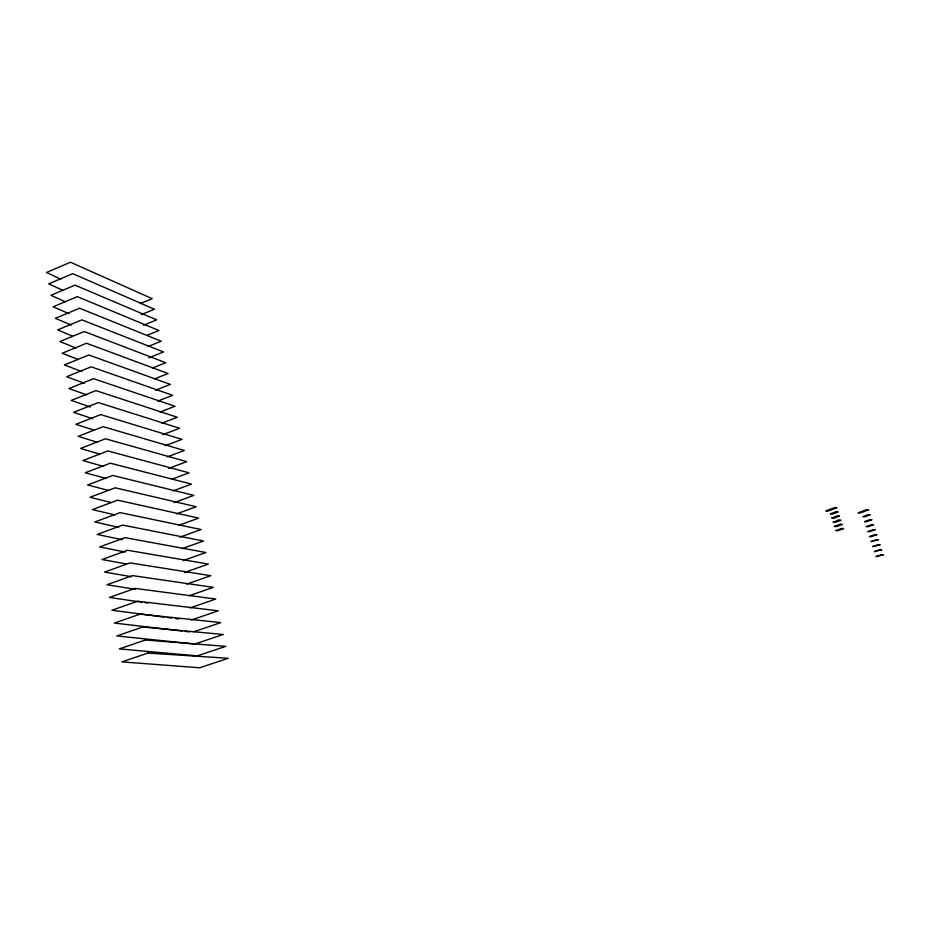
<?xml version="1.0" encoding="UTF-8"?>
<svg xmlns="http://www.w3.org/2000/svg" width="930" height="930" viewBox="0 0 930 930"><rect width="100%" height="100%" fill="white"/><g stroke="black" fill="none" stroke-linecap="round" stroke-linejoin="round"><path stroke-width="1.4" d="M140.302 303.575L152.206 298.67L70.471 262.225L46.5 272.49L60.799 279.174M141.186 314.677L154.438 309.237L72.738 273.653L48.709 283.871L63.228 290.52M143.406 325.279L156.682 319.85L75.016 285.138L50.918 295.31L65.437 301.797M146.963 335.37L158.937 330.51L77.295 296.658L53.138 306.795L68.971 313.701M147.858 346.588L161.204 341.205L79.596 308.225L55.37 318.327L71.203 325.058M148.765 357.841L163.482 351.947L81.898 319.85L57.614 329.918L72.366 336.021M152.346 368.059L165.761 362.723L84.212 331.522L59.857 341.543L75.946 348.018M154.613 378.859L168.051 373.546L86.525 343.24L62.124 353.226L78.201 359.515M155.531 390.24L170.341 384.404L88.862 355.004L64.391 364.944L81.805 371.57M157.798 401.121L172.655 395.308L91.21 366.827L66.669 376.72L84.374 383.253M160.076 412.037L174.968 406.259L93.558 378.684L68.96 388.554L86.653 394.878M161.785 423.231L177.293 417.245L95.918 390.612L71.261 400.423L90.303 407.015M162.785 434.728L179.63 428.277L98.289 402.574L73.563 412.35L92.605 418.709M165.087 445.784L181.978 439.355L100.672 414.594L75.876 424.324L93.86 430.125M167.4 456.874L184.326 450.469L103.067 426.661L78.213 436.356L97.557 442.366M168.423 468.499L186.686 461.629L105.462 438.786L80.55 448.434L99.882 454.2M172.05 479.183L189.057 472.835L107.88 450.957L82.898 460.559L103.602 466.488M173.085 490.889L191.441 484.088L110.298 463.187L85.246 472.742L105.95 478.415M174.108 502.642L193.835 495.376L112.739 475.463L87.618 484.972L108.671 490.482M176.456 513.941L196.23 506.722L115.181 487.797L89.989 497.259L111.042 502.502M178.827 525.299L198.636 518.103L117.633 500.177L92.384 509.594L114.809 514.906M179.862 537.168L201.054 529.53L120.098 512.616L94.779 521.986L118.598 527.322M182.245 548.607L203.484 541.004L122.574 525.101L97.185 534.436L122.388 539.749M183.291 560.558L205.925 552.525L125.062 537.656L99.603 546.933L125.248 552.013M184.349 572.555L208.367 564.092L127.561 550.258L102.033 559.488L126.236 563.964M186.756 584.121L210.831 575.705L130.072 562.906L104.474 572.09L131.514 576.728M189.162 595.746L213.296 587.353L132.583 575.624L106.927 584.749L135.362 589.26M190.232 607.871L215.772 599.06L135.117 588.388L109.38 597.467L142.069 602.21M191.301 620.031L218.259 610.812L137.663 601.21L111.856 610.243L164.401 617.136M193.731 631.784L220.759 622.612L140.209 614.091L114.332 623.065L182.443 631.075M185.291 631.412L189.546 631.912M167.237 617.508L171.492 618.066M175.758 618.636L178.595 619.008M144.906 602.617L147.754 603.024M834.721 507.559L825.805 510.896L828.002 511.093L836.907 507.768L834.721 507.559M836.07 511.733L830.351 513.86L832.548 514.046L838.244 511.93L836.07 511.733M837.419 515.918L831.687 518.033L833.885 518.208L839.592 516.092L837.419 515.918M838.767 520.091L833.036 522.207L835.221 522.369L840.941 520.265L838.767 520.091M866.748 509.628L858.111 512.814L860.134 513L868.748 509.826L866.748 509.628M840.115 524.288L834.373 526.392L836.558 526.543L842.289 524.439L840.115 524.288M868.376 514.604L862.842 516.638L864.854 516.801L870.375 514.778L868.376 514.604M841.464 528.484L835.721 530.577L837.907 530.716L843.638 528.624L841.464 528.484M870.015 519.591L864.47 521.602L866.469 521.765L872.003 519.754L870.015 519.591M871.654 524.578L866.097 526.589L868.097 526.729L873.642 524.729L871.654 524.578M873.293 529.577L867.737 531.576L869.724 531.716L875.281 529.716L873.293 529.577M874.932 534.587L869.364 536.587L871.364 536.691L876.92 534.703L874.932 534.587M876.572 539.598L871.003 541.586L878.559 539.714L876.572 539.598M878.222 544.631L872.642 546.608L880.199 544.724L878.222 544.631M879.873 549.665L874.281 551.63L881.849 549.746L879.873 549.665M881.524 554.71L875.932 556.663L883.5 554.768L881.524 554.71M142.778 627.018L116.831 635.957L194.812 644.037L223.258 634.458L142.778 627.018M145.347 640.014L119.331 648.896L197.265 655.883L225.781 646.35L145.347 640.014M147.94 653.069L121.853 661.893L199.718 667.775L228.303 658.289L147.94 653.069"/></g></svg>
